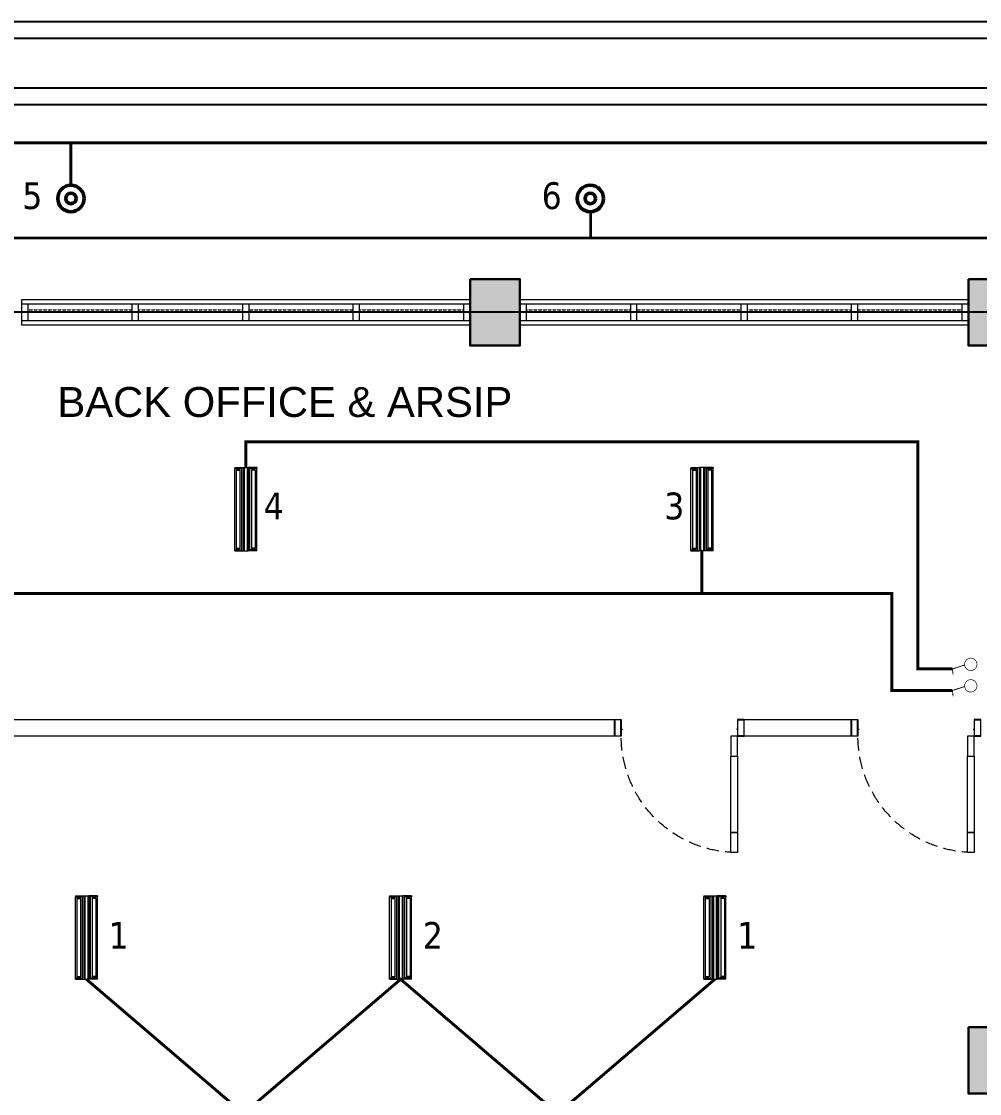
# Model space of a CAD drawing. Header units: millimetres. Extents: x -17012 to 17775, y -5570 to 5430.
# Drawn here: x -14660 to -13506, y -2368 to -1078 of the extents above; entities that cross this region are included whole.
import ezdxf
from ezdxf.enums import TextEntityAlignment as Align

# ---------------------------------------------------------------- set-up
doc = ezdxf.new("R2010")
doc.units = ezdxf.units.MM
doc.linetypes.add('DASHED2', pattern=[0.375, 0.25, -0.125])
doc.linetypes.add('HIDDEN', pattern=[0.375, 0.25, -0.125])
doc.layers.add('as', color=1, linetype='Continuous', plot=False)
doc.layers.add('D1', color=1, linetype='Continuous')
doc.layers.add('potongan', color=210, linetype='Continuous')
for name, color, linetype, lineweight in [('HACH', 252, 'Continuous', 0), ('kabel', 1, 'Continuous', 50), ('KOLOM', 1, 'Continuous', 30), ('kus', 63, 'Continuous', 15), ('LAMPU-LISTRIK', 22, 'Continuous', 0), ('lan', 7, 'Continuous', 15), ('not', 7, 'Continuous', 20), ('Notasi', 2, 'Continuous', 20), ('PARTISI', 190, 'Continuous', 9), ('sol kol', 8, 'Continuous', 0)]:
    doc.layers.add(name, color=color, linetype=linetype, lineweight=lineweight)
doc.styles.get("Standard").update_dxf_attribs({"font": 'arial.ttf'})
doc.styles.add('tahoma', font='tahoma.ttf')

# ---------------------------------------------------------------- blocks, each defined once
blk = doc.blocks.new('K1')
at = {"layer": 'KOLOM'}
blk.add_lwpolyline([(0.2, 0.15), (-0.2, 0.15), (-0.2, -0.15), (0.2, -0.15), (0.2, 0.15)], dxfattribs=at)
blk = doc.blocks.new('NOTASI RUANG')
at = {"layer": 'not'}
for height, p in [(0.2598, (-0.0112, 0.2998)), (0.1752, (-0.0087, -0.0173))]:
    blk.add_attdef('RUANG', text='', height=height, dxfattribs=at).set_placement(p, align=Align.MIDDLE_CENTER)
blk = doc.blocks.new('P 70')
at = {"linetype": 'HIDDEN', "ltscale": 0.3}
blk.add_lwpolyline([(-0.74, 0.1, -0.414214), (-0.04, 0.8, -1.303225)], format="xyb", dxfattribs=at)
for points in [[(-0.04, 0.8), (-0.08, 0.8), (-0.08, 0.68), (-0.04, 0.68)], [(-0.04, 0.68), (-0.08, 0.68), (-0.08, 0.22), (-0.04, 0.22)], [(-0.04, 0.1), (-0.08, 0.1), (-0.08, 0.22), (-0.04, 0.22)], [(-0.7351, 0.06), (-0.74, 0.06), (-0.74, 0.0615), (-0.74, 0.1), (-0.78, 0.1), (-0.78, 0), (-0.74, 0), (-0.74, 0.0565), (-0.7351, 0.0583)], [(-0.742, 0.002), (-0.778, 0.002), (-0.778, 0.098), (-0.742, 0.098)], [(-0.0449, 0.06), (-0.04, 0.06), (-0.04, 0.0615), (-0.04, 0.1), (0, 0.1), (0, 0), (-0.04, 0), (-0.04, 0.0565), (-0.0449, 0.0583)], [(-0.038, 0.002), (-0.002, 0.002), (-0.002, 0.098), (-0.038, 0.098)]]:
    blk.add_lwpolyline(points, close=True)
blk = doc.blocks.new('TL')
at = {"layer": 'LAMPU-LISTRIK', "color": 60, "ltscale": 2}
for p, q in [((2018540, -298573), (2018540, -298677)), ((2018540, -298573), (2018552, -298573)), ((2018552, -298573), (2018552, -298656)), ((2018563, -298601), (2018552, -298601)), ((2018563, -298604), (2018552, -298604)), ((2018563, -298622), (2018552, -298622)), ((2018563, -298624), (2018552, -298624)), ((2018563, -298597), (2018563, -298629)), ((2019512, -298590), (2018570, -298590)), ((2018572, -298590), (2018572, -298635)), ((2019511, -298590), (2019511, -298635)), ((2019519, -298597), (2019519, -298629)), ((2019519, -298601), (2019531, -298601)), ((2019519, -298604), (2019531, -298604)), ((2019519, -298622), (2019531, -298622)), ((2019519, -298624), (2019531, -298624)), ((2019542, -298573), (2019531, -298573)), ((2019531, -298573), (2019531, -298656)), ((2019542, -298573), (2019542, -298677)), ((2018552, -298656), (2018540, -298656)), ((2018540, -298677), (2018540, -298734)), ((2019542, -298677), (2018540, -298677)), ((2019542, -298688), (2018540, -298688)), ((2019542, -298723), (2018540, -298723)), ((2018540, -298838), (2018540, -298734)), ((2019542, -298734), (2018540, -298734)), ((2018552, -298755), (2018540, -298755)), ((2019538, -298656), (2018546, -298656)), ((2018552, -298838), (2018552, -298755)), ((2019512, -298635), (2018570, -298635)), ((2019531, -298656), (2019542, -298656)), ((2019531, -298838), (2019531, -298755)), ((2019531, -298755), (2019542, -298755)), ((2019542, -298677), (2019542, -298734)), ((2019542, -298838), (2019542, -298734)), ((2018540, -298838), (2018552, -298838)), ((2018563, -298787), (2018552, -298787)), ((2018563, -298790), (2018552, -298790)), ((2018563, -298807), (2018552, -298807)), ((2018563, -298810), (2018552, -298810)), ((2018563, -298814), (2018563, -298782)), ((2019512, -298776), (2018570, -298776)), ((2019512, -298821), (2018570, -298821)), ((2018572, -298821), (2018572, -298776)), ((2019511, -298821), (2019511, -298776)), ((2019519, -298814), (2019519, -298782)), ((2019519, -298787), (2019531, -298787)), ((2019519, -298790), (2019531, -298790)), ((2019519, -298807), (2019531, -298807)), ((2019519, -298810), (2019531, -298810)), ((2019542, -298838), (2019531, -298838))]:
    blk.add_line(p, q, dxfattribs=at)
at = {"layer": 'LAMPU-LISTRIK', "color": 60}
for p, q in [((2018552, -298573), (2019531, -298573)), ((2018552, -298755), (2019531, -298755)), ((2018552, -298838), (2019531, -298838))]:
    blk.add_line(p, q, dxfattribs=at)
at = {"layer": 'LAMPU-LISTRIK', "color": 60, "ltscale": 2}
for centre, start, end in [((2018570, -298597), 90, 180), ((2018570, -298629), 180, 270), ((2019512, -298597), 0, 90), ((2019512, -298629), 270, 0), ((2018570, -298782), 90, 180), ((2018570, -298814), 180, 270), ((2019512, -298782), 0, 90), ((2019512, -298814), 270, 0)]:
    blk.add_arc(centre, 6.78, start, end, dxfattribs=at)
blk = doc.blocks.new('RV2')
at = {"layer": 'kabel', "color": 2, "linetype": 'Continuous'}
for radius in [15.9, 6.34]:
    blk.add_circle((936836.5, 350587.4), radius, dxfattribs=at)
blk = doc.blocks.new('GEH')
at = {"layer": 'D1', "color": 60, "const_width": 8.16}
for points in [[(2070636.1, -300081.9), (2070659, -299965.1)], [(2070659, -299965.1), (2070712.2, -299965.1)]]:
    blk.add_lwpolyline(points, dxfattribs=at)
at = {"layer": 'D1', "color": 60, "const_width": 6.12}
for points in [[(2070579.4, -300138.4, -0.991808), (2070694.3, -300139.3)], [(2070579.4, -300139.3, 0.991808), (2070694.3, -300138.4)]]:
    blk.add_lwpolyline(points, format="xyb", dxfattribs=at)

msp = doc.modelspace()

# ---------------------------------------------------------------- hatches: boundary and pattern name
at = {"layer": 'sol kol'}
for points in [[(-14119.7, -1388.2), (-14119.7, -1468.2), (-14059.7, -1468.2), (-14059.7, -1388.2)], [(-13519.7, -1388.2), (-13519.7, -1468.2), (-13459.7, -1468.2), (-13459.7, -1388.2)], [(-13519.7, -2288.2), (-13519.7, -2368.2), (-13459.7, -2368.2), (-13459.7, -2288.2)]]:
    msp.add_hatch(color=256, dxfattribs=at).paths.add_polyline_path(points)

# ---------------------------------------------------------------- linework, layer by layer
for p, q in [((-15639.7, -1078.2), (-10339.7, -1078.2)), ((-15619.7, -1098.2), (-11859.7, -1098.2)), ((-15559.7, -1158.2), (-11859.7, -1158.2)), ((-15539.7, -1178.2), (-11859.7, -1178.2))]:
    msp.add_line(p, q)
at = {"layer": 'as'}
msp.add_lwpolyline([(-13489.7, -1428.2), (-15289.7, -1428.2)], dxfattribs=at)
at = {"layer": 'HACH', "color": 6, "linetype": 'DASHED2', "ltscale": 90, "const_width": 3.5}
for points in [[(-12125.5, -1275.3), (-12125.5, -1224.2), (-15483.7, -1224.2), (-15483.7, -3831.1), (-13405.5, -3831.1, 0.414214), (-13404.5, -3830.1), (-13404.5, -3343.8, 0.414214), (-13405.5, -3342.8), (-13441.9, -3342.8)], [(-12737.6, -1307.1), (-12737.6, -1338.8), (-15352.9, -1338.8), (-15352.9, -3695.3), (-13421.2, -3695.3, 0.414214), (-13420.2, -3694.3), (-13420.2, -3360.4, 0.414214), (-13421.2, -3359.4), (-13441.9, -3359.4)]]:
    msp.add_lwpolyline(points, format="xyb", dxfattribs=at)
for points in [[(-14600.1, -1275.3), (-14600.1, -1224.2)], [(-13974.5, -1307.1), (-13974.5, -1338.8)], [(-14389.7, -1615.1), (-14389.7, -1583.9), (-13580.7, -1583.9), (-13580.7, -1857.3), (-13539, -1857.3)], [(-14938.9, -1715.3), (-14938.9, -1766.4), (-13611.8, -1766.4), (-13611.8, -1883.2), (-13539, -1883.2)], [(-13840.5, -1715.3), (-13840.5, -1766.4)], [(-13825, -2554.1), (-14203.2, -2230.7), (-14581.5, -2554.1)], [(-14581.5, -2230.7), (-14203.2, -2554.1), (-13825, -2230.7)]]:
    msp.add_lwpolyline(points, dxfattribs=at)
at = {"layer": 'kus'}
for p, q in [((-14526.7, -1418.2), (-14651.7, -1418.2)), ((-14393.7, -1418.2), (-14518.7, -1418.2)), ((-14260.7, -1418.2), (-14385.7, -1418.2)), ((-14127.7, -1418.2), (-14252.7, -1418.2)), ((-13926.7, -1418.2), (-14051.7, -1418.2)), ((-13793.7, -1418.2), (-13918.7, -1418.2)), ((-13660.7, -1418.2), (-13785.7, -1418.2)), ((-13527.7, -1418.2), (-13652.7, -1418.2)), ((-14651.7, -1438.2), (-14526.7, -1438.2)), ((-14518.7, -1438.2), (-14393.7, -1438.2)), ((-14385.7, -1438.2), (-14260.7, -1438.2)), ((-14252.7, -1438.2), (-14127.7, -1438.2)), ((-14051.7, -1438.2), (-13926.7, -1438.2)), ((-13918.7, -1438.2), (-13793.7, -1438.2)), ((-13785.7, -1438.2), (-13660.7, -1438.2)), ((-13652.7, -1438.2), (-13527.7, -1438.2))]:
    msp.add_line(p, q, dxfattribs=at)
at = {"layer": 'kus', "linetype": 'HIDDEN'}
for p, q in [((-14651.7, -1425.2), (-14526.7, -1425.2)), ((-14518.7, -1425.2), (-14393.7, -1425.2)), ((-14385.7, -1425.2), (-14260.7, -1425.2)), ((-14252.7, -1425.2), (-14127.7, -1425.2)), ((-14051.7, -1425.2), (-13926.7, -1425.2)), ((-13918.7, -1425.2), (-13793.7, -1425.2)), ((-13785.7, -1425.2), (-13660.7, -1425.2)), ((-13652.7, -1425.2), (-13527.7, -1425.2))]:
    msp.add_line(p, q, dxfattribs=at)
at = {"layer": 'kus'}
for points in [[(-14651.7, -1418.2), (-14659.7, -1418.2), (-14659.7, -1438.2), (-14651.7, -1438.2)], [(-14518.7, -1418.2), (-14526.7, -1418.2), (-14526.7, -1438.2), (-14518.7, -1438.2)], [(-14385.7, -1418.2), (-14393.7, -1418.2), (-14393.7, -1438.2), (-14385.7, -1438.2)], [(-14252.7, -1418.2), (-14260.7, -1418.2), (-14260.7, -1438.2), (-14252.7, -1438.2)], [(-14119.7, -1418.2), (-14127.7, -1418.2), (-14127.7, -1438.2), (-14119.7, -1438.2)], [(-14051.7, -1418.2), (-14059.7, -1418.2), (-14059.7, -1438.2), (-14051.7, -1438.2)], [(-13918.7, -1418.2), (-13926.7, -1418.2), (-13926.7, -1438.2), (-13918.7, -1438.2)], [(-13785.7, -1418.2), (-13793.7, -1418.2), (-13793.7, -1438.2), (-13785.7, -1438.2)], [(-13652.7, -1418.2), (-13660.7, -1418.2), (-13660.7, -1438.2), (-13652.7, -1438.2)], [(-13519.7, -1418.2), (-13527.7, -1418.2), (-13527.7, -1438.2), (-13519.7, -1438.2)]]:
    msp.add_lwpolyline(points, close=True, dxfattribs=at)
at = {"layer": 'lan'}
for points in [[(-14659.7, -1443.2), (-14119.7, -1443.2), (-14119.7, -1413.2), (-14659.7, -1413.2)], [(-14059.7, -1443.2), (-13519.7, -1443.2), (-13519.7, -1413.2), (-14059.7, -1413.2)]]:
    msp.add_lwpolyline(points, close=True, dxfattribs=at)
at = {"layer": 'PARTISI'}
for points in [[(-14699.7, -2288.2), (-14699.7, -1937.7), (-15274.7, -1937.7), (-15274.7, -1918.2), (-14679.7, -1918.2), (-13945.7, -1918.2), (-13945.7, -1938.2), (-14679.7, -1938.2), (-14679.7, -2288.2)], [(-13789.7, -1918.2), (-13660.7, -1918.2), (-13660.7, -1938.2), (-13789.7, -1938.2)]]:
    msp.add_lwpolyline(points, close=True, dxfattribs=at)

# ---------------------------------------------------------------- block references
at = {"layer": 'D1'}
for name, p, xscale, yscale, zscale, rotation in [('TL', (-44260.3, -203569.3), 0.09999999997671694, 0.09999999997671694, 0.1, 90), ('TL', (16030.1, -203569.3), -0.09999999997671694, 0.09999999997671694, 0.1, 270), ('GEH', (-84496.2, 260719.6), -0.1300000000539802, 0.1299999998880779, 0.13, 96.87928346888123), ('GEH', (-84496.2, 260693.7), -0.1300000000539802, 0.1299999998880779, 0.13, 96.87928346888123), ('TL', (-44452.1, -204084.7), 0.09999999997671694, 0.09999999997671694, 0.1, 90), ('TL', (-44073.8, -204084.7), 0.09999999997671694, 0.09999999997671694, 0.1, 90), ('TL', (-43695.5, -204084.7), 0.09999999997671694, 0.09999999997671694, 0.1, 90)]:
    msp.add_blockref(name, p, dxfattribs=dict(at, xscale=xscale, yscale=yscale, zscale=zscale, rotation=rotation))
at = {"layer": 'KOLOM', "xscale": 200, "yscale": 200, "zscale": 200, "rotation": 90}
for p in [(-14089.7, -1428.2), (-13489.7, -1428.2), (-13489.7, -2328.2)]:
    msp.add_blockref('K1', p, dxfattribs=at)
at = {"layer": 'kus', "xscale": -200, "yscale": 200, "zscale": 200, "rotation": 180}
for p in [(-13789.7, -1918.2), (-13504.7, -1918.2)]:
    msp.add_blockref('P 70', p, dxfattribs=at)
at = {"layer": 'Notasi'}
ref = msp.add_blockref('NOTASI RUANG', (-14340.9, -1581.6), dxfattribs=dict(at, xscale=151.7750944366908, yscale=151.7750944366911, zscale=151.775094436689))
ref.add_attrib('RUANG', 'BACK OFFICE & ARSIP', dxfattribs={"layer": 'not', "height": 36}).set_placement((-14342.6, -1536.1), align=Align.MIDDLE_CENTER)
at = {"layer": 'potongan'}
for p in [(-951436.6, -351878.6), (-950811.4, -351878.6)]:
    msp.add_blockref('RV2', p, dxfattribs=at)

# ---------------------------------------------------------------- texts
at = {"layer": 'Notasi', "color": 3, "style": 'tahoma'}
for s, p in [('5', (-14658.7, -1303.9)), ('6', (-14033.5, -1303.9)), ('4', (-14368.1, -1677.3)), ('3', (-13885.9, -1677.3)), ('1', (-14554.7, -2194)), ('2', (-14176.5, -2194)), ('1', (-13798.2, -2194))]:
    msp.add_text(s, height=32.2, dxfattribs=at).set_placement(p)

doc.saveas('drawing.dxf')
